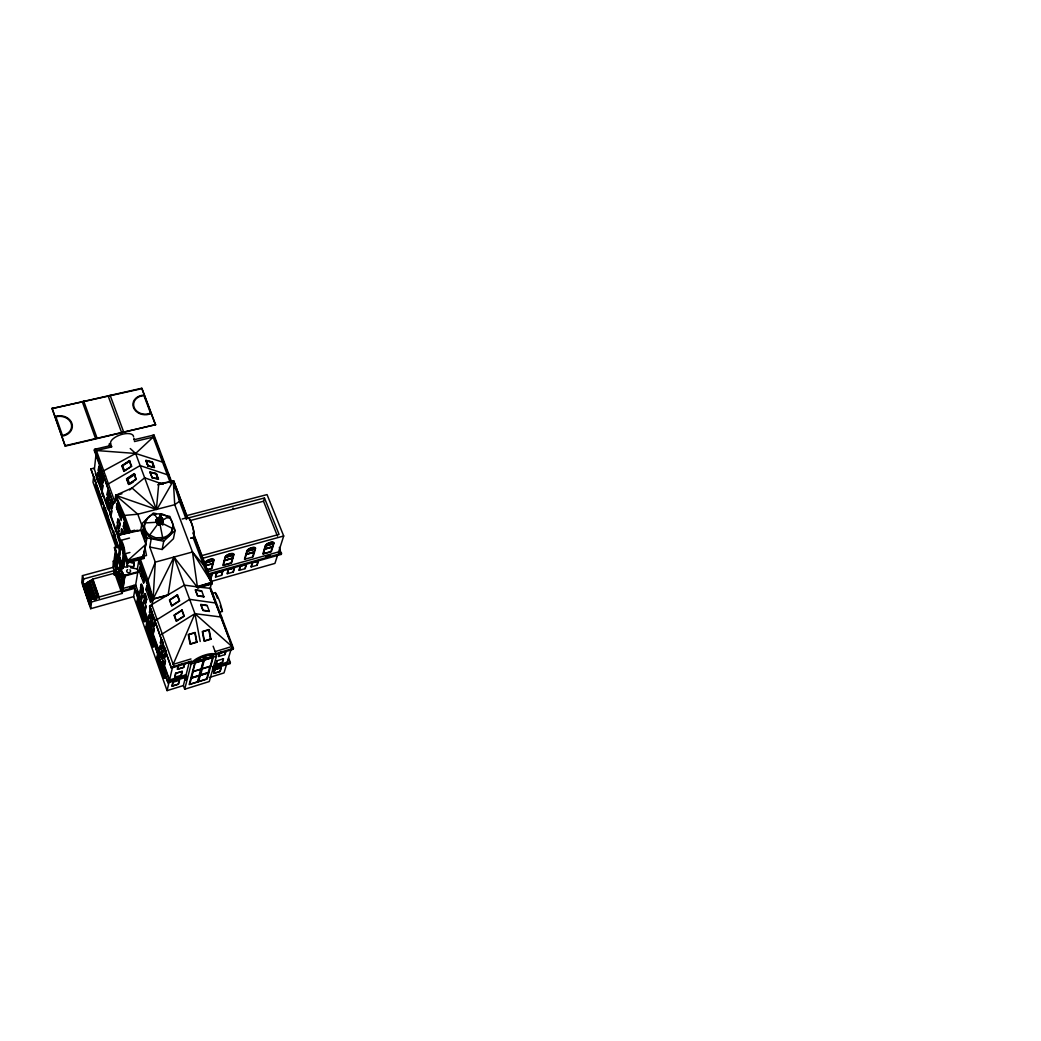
<?xml version="1.0" encoding="UTF-8"?>
<svg xmlns="http://www.w3.org/2000/svg" width="1041" height="1041" viewBox="0 0 1041 1041"><rect width="100%" height="100%" fill="white"/><g stroke="black" fill="none" stroke-linecap="round" stroke-linejoin="round"><path stroke-width="1.5" d="M158.805 523.506C154.549 522.764 164.361 514.788 158.609 517.806C158.505 521.71 161.836 519.836 160.392 516.961C159.833 517.78 156.28 518.21 156.293 520.448L156.644 522.257L157.764 522.504M159.95 516.83L160.652 523.935L157.334 523.259M160.652 523.935L159.585 523.883L160.015 519.98M160.054 518.535C159.429 513.434 164.01 526.108 159.689 522.985L162.305 522.803L160.314 516.765L158.063 523.714L158.961 523.909L160.184 516.778L163.164 520.214L162.93 521.788L161.915 522.322L161.849 521.203M156.553 519.277C162.604 516.765 158.635 515.477 163.008 521.034L161.797 521.814M156.592 519.732L158.18 517.689L159.689 517.728L159.976 519.147L158.05 518.132C154.849 522.192 164.374 523.037 161.98 518.47C156.072 515.946 164.985 521.138 162.136 523.129M156.644 522.257C155.955 520.253 160.444 518.717 160.158 516.883C161.641 518.756 158.427 516.336 159.976 519.147L160.613 516.791L160.015 521.749M100.704 471.963L98.778 466.602L98.348 470.428L100.261 475.776L100.587 470.701M100.99 477.702L102.916 483.076L103.293 478.6M109.617 496.518L107.665 491.079L107.197 494.839L109.136 500.266L109.5 495.269M112.649 504.273L112.714 504.937L110.749 499.472L110.385 503.324M118.96 508.476L119.025 509.153L117.269 503.219L118.219 504.976M118.791 520.032L117.932 518.952L117.334 522.92L119.312 528.425L119.767 524.091M162.383 519.537L160.834 518.965L161.563 518.041L160.158 518.431C160.848 515.933 159.117 518.028 161.03 517.715C168.252 523.688 151.01 522.894 158.896 517.403M125.844 527.93L124.217 522.608L123.358 526.434L125.375 532.029L125.922 528.321A3.279 0.651 75.6 0 0 125.128 524.013A3.279 0.651 75.6 0 0 123.905 522.712L125.922 528.321M173.938 666.422L151.934 605.185L153.105 599.056L155.278 562.14L149.761 547.019L151.244 538.717M52.05 408.566L141.797 388.241L155.577 424.65L65.245 446.134L52.05 408.566L140.158 389.048M141.797 572.745L139.923 567.553M162.045 518.171C157.946 516.896 162.851 517.585 159.13 517.546L156.436 519.628L156.501 521.58M159.143 518.158L160.418 517.507C160.782 524.352 155.981 512.237 163.203 520.617M143.098 589.792L141.251 584.613M146.495 599.2L144.634 593.995M151.192 598.484L149.305 593.214M152.129 614.268L151.648 611.223M65.245 446.134L52.076 408.098M155.057 622.284L154.94 620.761M163.112 644.926L163.112 644.093M145.193 536.818L145.259 536.349A3.826 0.794 75.5 0 0 144.452 531.977L144.139 531.131A3.826 0.794 75.5 0 0 143.02 529.687L142.812 530.416A3.826 0.794 75.5 0 0 143.619 534.762L143.931 535.608A3.826 0.794 75.5 0 0 145.193 536.818L142.838 530.181M166.209 653.28L166.196 652.46M158.831 482.777L156.371 509.439L115.733 495.321L114.705 503.076L113.3 503.428L94.354 450.636L94.497 449.361L110.06 445.691M161.563 518.041L159.976 519.147C160.379 514.488 162.149 519.277 158.375 518.626L160.301 517.416C160.952 519.095 161.303 514.54 160.236 514.801M159.65 517.195C160.054 516.05 164.569 521.268 161.199 523.74M160.769 518.145L160.392 516.961M160.457 516.557C161.342 520.734 157.659 515.829 162.617 518.769M160.587 516.922L160.483 518.184M161.004 518.379L159.702 519.082L159.598 517.898M160.574 517.273C161.303 516.648 160.08 522.322 159.117 518.028M161.667 519.082L161.745 521.073L160.249 519.953L159.364 521.697L159.351 519.771L158.219 521.164L159.78 519.966L160.652 521.658L160.639 519.732L162.331 520.097L160.861 518.002M162.331 520.097L160.301 517.416L159.689 518.444L159.976 519.147L160.756 514.866M163.164 520.214L162.93 521.788M156.215 521.216L156.436 519.628M159.247 518.223L158.05 518.899L158.752 520.461M158.323 518.782L157.516 520.227L158.453 520.149L158.219 521.164M156.371 521.97L156.371 520.396L158.713 518.353M158.557 518.991L159.846 517.091M160.002 517.143L160.848 516.974M120.392 542.205L93.963 468.151L90.879 468.905L118.245 547.28M115.694 548.542L113.768 562.218L113.287 560.865L113.04 567.358L82.473 575.634L81.732 582.505L90.697 608.699L133.638 596.636L134.94 588.972M93.638 476.323L93 482.152L115.798 546.33M94.393 469.335L96.279 451.807M90.697 608.699L91.517 601.984L122.226 593.409L121.316 590.833L90.619 599.369L89.877 605.537L82.929 585.237L83.605 578.965L82.473 575.634M89.955 603.923L83.553 584.6L90.515 604.899M102.499 501.124L102.135 504.208L95.434 485.366L95.785 482.243M91.114 601.555L85.193 583.676L91.517 601.984M97.633 477.103L98.049 472.237L100.04 477.793L99.494 482.53L97.516 476.986M98.453 470.532L98.856 466.98M92.129 599.213L86.702 582.791L92.844 579.095L113.807 573.383L114.198 570.637L113.04 567.358M99.416 482.1L99.923 477.676L98.127 472.666M100.196 475.399L100.6 471.859M103.215 477.403C101.602 468.762 99.689 479.094 102.851 482.699L103.267 479.172M109.266 445.197L109.422 443.921L110.554 443.661A12.076 5.374 -18.8 0 1 121.12 434.591A12.076 5.374 -18.8 0 1 133.573 436.621M110.932 524.82L110.528 527.852L103.749 508.763L104.113 505.692M105.31 510.676L105.662 507.826M107.301 494.956L107.73 491.469L109.513 496.414L109.071 499.888M109.279 509.96L109.747 505.197L111.777 510.858L111.179 515.477L109.162 509.83M111.088 515.048L111.66 510.741M112.61 504.833L112.22 508.659L110.281 503.219M113.3 503.428L94.497 449.361M117.021 503.61L116.514 507.383L118.505 512.914L118.908 509.049L117.099 503.987L116.618 507.488L118.427 512.536M117.581 547.722L113.339 535.803L113.95 531.287M115.096 534.358L115.096 537.234M116.566 529.882L117.073 525.171L119.129 530.91M117.438 523.037L117.919 519.615M117.06 555.673L118.219 554.671L117.06 555.673L114.497 547.449L120.639 545.822M120.444 511.521L119.819 510.923L119.208 514.97L121.211 520.526L121.628 516.674L119.806 511.599L119.325 515.087M134.875 530.923L134.627 530.233L117.633 534.684L117.412 536.323L126.95 563.064L143.983 558.457L143.606 555.022L143.983 558.457M114.133 564.834L116.058 550.468M119.234 528.047L119.715 524.651M114.484 562.687L114.822 560.318M115.161 557.781L114.848 559.993L116.527 564.756M115.213 557.547L115.473 555.751L116.865 562.218M115.551 555.491L115.837 553.474L117.438 558.002L117.152 559.993M119.012 530.767L118.401 535.022L116.449 529.739M143.619 534.762L144.139 531.131M143.931 535.608L144.452 531.977M121.524 592.29L115.317 574.827L114.406 575.074L115.2 569.57L121.485 587.397L120.86 591.47M117.49 557.586L117.776 555.582M121.055 532.94L121.563 528.88L122.669 530.598M141.797 388.241L155.512 425.105M116.137 567.371L116.475 565.003M117.945 555.777L115.902 569.987L114.042 564.743M116.111 569.323L115.395 574.918L116.592 574.593L116.982 571.938M116.358 571.184L117.841 560.006A7.495 1.431 75.3 0 1 119.715 560.956A7.495 1.431 75.3 0 1 122.109 568.737M127.731 567.189L122.656 566.838L118.466 555.374L120.366 542.309L121.159 542.101L118.687 535.165L137.373 530.272M120.131 543.909C124.139 547.41 125.623 578.106 119.194 556.271L121.12 544.43L117.633 534.684M116.748 574.762L117.139 572.043M122.304 564.131L119.416 556.219L120.899 546.031M119.234 571.574L120.014 566.33M120.053 566.018L120.014 561.841A7.157 1.366 75.3 0 0 118.14 559.694L117.984 560.188M118.505 577.456L120.626 563.181M118.635 577.599L119.403 572.433L121.485 578.315L120.704 583.454M119.442 572.147L120.222 566.916M120.275 566.629L120.717 563.702L121.159 565.042A7.157 1.366 75.3 0 1 122.018 568.633M125.649 532.445L126.091 528.633A3.292 0.651 75.5 0 1 126.924 528.984A3.292 0.651 75.5 0 1 127.978 532.367M193.184 537.677L203.476 564.951L211.896 584.053L197.777 587.814L173.99 557.039L168.108 595.192L153.105 599.056L138.921 559.694L137.36 569.011L138.193 572.342L123.163 576.467L120.587 569.206L122.916 567.892L118.219 554.671M122.083 564.183L123.84 552.472A4.906 0.924 76.2 0 0 122.903 545.562A4.906 0.924 76.2 0 0 121.12 544.43M119.455 582.231L119.819 579.863M119.546 582.726L119.962 580.032M119.793 583.415L120.196 580.722M122.656 566.838L124.504 553.929A7.079 1.379 75.4 0 0 123.046 544.014A7.079 1.379 75.4 0 0 120.366 542.309M120.587 569.206L122.916 567.892M121.524 578.015L122.317 572.81M121.459 582.296L121.758 580.357L123.358 584.886L123.059 586.825M121.771 579.811L122.07 577.872L123.684 582.413L123.385 584.352M122.487 575.061L122.786 573.097L124.399 577.651L124.087 579.616M123.97 566.473L125.48 556.545M123.163 576.467L120.691 568.503M121.992 589.857L122.331 587.046M124.465 577.261L124.764 575.283M122.226 593.409L125.089 575.022L125.388 575.855M126.95 563.064L127.197 561.463L124.504 553.929L129.943 552.472M126.989 565.744L127.549 562.14M127.822 562.335L127.301 565.666L133.677 567.007L134.263 563.415A3.422 1.47 11.1 0 0 131.999 561.541M123.723 590.39L134.536 587.371L134.367 588.412L123.554 591.431L123.007 588.386M157.672 518.587L159.689 518.444C158.557 516.909 160.535 518.756 160.535 517.104M153.795 436.296L154.003 435.034L133.795 439.796M133.404 566.825L133.951 563.493M156.345 513.655L153.339 513.044L141.862 523.714L140.782 530.233L145.909 544.313L143.216 556.362L142.799 555.243M142.057 533.695L142.747 529.544M133.677 586.486L133.847 585.432L168.004 682.831L184.608 677.704L184.856 676.754L168.226 681.881M144.582 524.261L144.803 522.92A14.262 12.323 3.4 0 1 154.419 513.981L161.771 513.799L168.291 516.804A14.262 12.323 3.4 0 1 172.676 528.555L172.416 529.882M135.473 585.979L137.893 571.509L138.193 572.342M139.806 567.397L139.195 570.975L141.251 576.701L141.875 573.136A3.318 0.664 75.3 0 0 141.095 568.815A3.318 0.664 75.3 0 0 139.806 567.397L141.875 573.136M139.312 571.106L139.884 567.787M144.686 540.956L145.324 537.221M143.216 556.362L147.028 537.872L141.862 523.714M141.186 576.324L141.758 573.018M145.167 618.692L144.165 621.633L137.009 601.542L138.011 595.842M142.201 573.851L141.576 577.417L143.645 583.168L144.27 579.616A3.331 0.664 75.2 0 0 143.489 575.296A3.331 0.664 75.2 0 0 142.201 573.851L144.27 579.616M144.647 621.49L137.503 601.399L137.998 598.549M141.693 577.547L142.266 574.242M148.902 536.102L157.581 524.404L156.892 523.259L158.766 524.937L161.615 523.662L162.982 524.924L161.511 524.013L161.849 523.129L172.676 528.555L171.44 531.574A14.262 12.323 3.4 0 1 163.138 537.585L155.734 537.807L149.136 534.775A14.262 12.323 3.4 0 1 144.79 522.946L156.801 522.27L157.816 523.389M139.429 594.411L140.054 589.935L142.175 595.868L141.407 600.176L139.299 594.255M141.121 584.456L140.522 587.944L142.565 593.656L143.177 590.182A3.292 0.651 75.1 0 0 142.409 585.914A3.292 0.651 75.1 0 0 141.121 584.456L143.177 590.182L142.487 593.279L140.626 588.074L141.199 584.847L143.059 590.052M138.323 602.921L138.947 598.523M154.185 515.321L154.419 513.981L157.698 519.329M143.58 582.778L144.165 579.486M141.329 599.733L142.044 595.712M140.21 608.204L140.912 604.261M141.277 605.68L140.288 608.634L141.042 604.418M157.009 521.892L156.866 523.428M144.504 593.838L143.879 597.287L145.935 603.025L146.573 599.59A3.305 0.664 75.1 0 0 145.792 595.309A3.305 0.664 75.1 0 0 144.504 593.838L146.573 599.59M142.37 613.097L143.944 617.521L141.355 611.77L142.123 607.554M143.996 597.43L144.582 594.216L146.456 599.46L145.87 602.648M141.485 611.913L142.201 607.983M143.242 604.717L143.97 600.722M146.716 586.278L148.811 592.082A3.344 0.677 75.1 0 0 148.03 587.762C144.569 580.774 151.192 599.785 148.004 587.879A3.344 0.677 75.1 0 0 146.716 586.278L146.078 589.805L148.16 595.595L148.694 591.952M146.195 589.935L146.794 586.669M159.429 525.002L161.212 524.3M160.119 524.742L162.89 538.913M143.372 617.235L144.1 613.318L142.669 609.323M143.45 617.664L144.231 613.474L142.643 609.037M145.154 610.078L145.896 606.096M149.175 593.058L148.525 596.558L150.607 602.362L151.27 598.874A3.344 0.677 75.1 0 0 150.49 594.554A3.344 0.677 75.1 0 0 149.175 593.058L151.27 598.874M148.642 596.688L149.253 593.435L151.153 598.744L150.542 601.984M144.165 621.633L145.206 616.038M228.682 658.094L230.373 662.623L212.715 668.062L213.6 670.482L212.039 671.835L209.267 681.556L184.686 689.233L187.172 679.539L185.454 680.059L187.406 678.576L191.141 663.963L190.529 662.245L171.401 668.075L149.644 605.836L184.387 585.133L198.935 587.098M154.315 641.79L153.209 647.242L145.961 626.877L147.015 621.321M187.549 518.6L173.665 480.812L157.751 484.794M153.274 645.615L146.547 626.708L147.08 623.923M149.592 612.407L150.19 609.245L152.09 614.528L151.479 617.677M148.486 619.382L149.24 615.426M168.043 518.145L168.291 516.804L163.45 519.719M147.249 628.1L147.991 624.223L149.423 628.27L147.913 623.793L147.119 627.944L149.826 633.722M149.761 547.019L162.149 549.492L163.736 541.216L175.109 530.429L169.878 516.414L160.861 514.579M148.238 625.003L147.705 627.775L149.292 632.238M150.411 624.782L151.179 620.852M149.149 633.462L149.657 630.898M149.227 633.891L150.034 629.766M152.493 620.371L153.118 617.235M160.262 517.989L158.726 517.494M151.439 634.151L150.906 636.897L152.441 643.052L150.307 637.066L151.127 632.954L152.728 637.456M150.451 637.222L151.205 633.383M154.393 625.667L155.018 622.544M152.363 642.609L153.131 638.797M152.441 643.052L153.261 638.953M175.109 530.429L173.431 538.744L162.149 549.492M154.068 645.706L154.628 642.974M158.466 653.175L157.607 657.235L164.972 677.925L164.231 678.159L156.866 657.457L157.725 653.397M160.496 642.883L161.147 639.812L163.073 645.173L162.487 648.621L160.379 642.739L161.082 639.421A3.357 0.677 74.8 0 1 161.849 639.734M159.442 650.209L160.262 646.37L162.227 651.887L161.407 655.7M158.713 656.246L158.141 658.94L158.87 658.719M213.548 560.383L213.626 560.032A4.333 1.614 -21 0 0 210.009 559.577A4.333 1.614 -21 0 0 205.611 562.244L205.506 562.608M158.271 659.096L158.805 656.598M162.422 648.244L163.073 645.173A3.357 0.677 74.8 0 0 163.086 643.507M160.21 664.548L160.756 662.063M160.874 662.31L160.301 664.991L161.615 662.089M163.567 651.185L164.231 648.14M162.526 659.239L163.359 655.44M161.537 668.387L162.344 664.652M165.493 656.572L166.17 653.527M164.491 664.757L165.337 660.97M163.476 673.852L164.036 671.393M164.452 670.326L163.554 674.295L164.894 671.419M164.231 678.159L165.129 674.178M159.364 521.697L159.78 519.966M171.401 668.075L149.644 605.836M185.48 677.223L183.372 685.564L167.081 690.625L169.345 680.905L169.826 682.271M172.637 666.774L169.566 679.955L135.629 584.886L123.033 588.438M158.896 517.858L160.444 517.169L159.715 517.806L161.42 518.548L160.73 518.782M173.105 682.349L172.246 686.006L178.271 684.132L179.169 680.476M174.992 677.079L175.877 673.345L182.006 671.471L181.082 675.206M178.349 666.149L177.621 669.155L183.593 667.333L184.335 664.327M204.53 565.042L205.051 562.908A4.776 1.783 -21 0 1 210.048 559.394A4.776 1.783 -21 0 1 213.925 560.448L211.883 568.581L206.014 570.208M212.559 564.014L211.44 568.49L206.756 569.804M187.406 678.576L186.066 674.867L189.41 661.66M210.803 578.302L211.804 574.32M211.076 578.354L212.156 574.085L208.33 575.166M156.983 509.283L173.313 480.89L174.732 504.703L192.494 551.99L211.687 582.466L210.126 588.607L232.703 648.53M211.896 584.053L212.039 582.361L193.145 532.341M215.773 576.844L216.801 572.862L222.514 571.249L221.46 575.231M194.81 662.844L189.15 684.627L207.107 679.044L213.223 657.222M193.014 671.289L195.201 662.883L203.372 660.384L201.108 668.803M225.025 557.312L222.891 565.445L231.596 563.012L233.796 554.892A4.724 1.757 -21.3 0 0 230.022 553.812A4.724 1.757 -21.3 0 0 225.025 557.312L233.796 554.892M160.314 518.08L161.004 517.39M158.154 523.818L158.805 522.803M197.972 681.881L204.973 655.947A10.891 3.526 -21.4 0 1 213.952 656.025L194.29 662.024A10.891 3.526 -21.4 0 1 204.947 655.947M227.445 573.552L228.526 569.57L234.199 567.97L233.106 571.951M201.993 668.517L204.27 660.124L212.715 657.548L210.36 665.941M107.77 491.222L109.045 493.096M110.867 499.615L112.142 501.515M239.326 570.169L240.458 566.187L246.092 564.599L244.947 568.581M216.476 656.22L191.141 663.963A13.572 4.385 -21.4 0 1 205.207 654.932A13.572 4.385 -21.4 0 1 216.476 656.22L212.312 670.885L213.6 670.482M246.782 551.17L244.466 559.303L253.054 556.909L255.435 548.776A4.684 1.744 -21.6 0 0 251.766 547.683A4.684 1.744 -21.6 0 0 246.782 551.17L255.435 548.776M245.012 558.952L246.288 554.476L253.952 552.342L252.638 556.818M217.205 660.801L216.138 664.548L222.084 662.714L223.177 658.966M220.744 652.082A3.448 1.119 -21.6 0 0 219.534 653.306L218.597 656.559L224.999 654.594L225.949 651.341A3.448 1.119 -21.6 0 0 225.949 651.041M218.922 656.351L219.794 653.332M277.492 536.128L263.516 501.241L264.453 497.975L188.018 518.028M224.752 654.568L225.637 651.549M251.31 566.746L252.482 562.765L258.077 561.19L256.88 565.172M227.706 663.442L227.224 662.193L231.206 648.933M215.851 654.529L233.145 649.259L233.431 648.309L210.855 588.399L200.536 587.319M265.286 545.926L262.826 554.059L271.324 551.691L273.861 543.545A4.645 1.731 -21.9 0 0 270.283 542.452A4.645 1.731 -21.9 0 0 265.286 545.926L273.861 543.545M212.442 669.025L230.087 663.572L230.373 662.623M126.208 528.776L127.9 532.289M277.804 554.437L274.941 563.402L210.842 581.529M279.443 553.955L278.624 551.899L283.699 535.998L267.043 494.592L185.519 515.92M160.353 517.104L159.859 517.963L160.197 517.195M208.877 574.71L281.369 554.359L279.339 547.397M156.723 522.309L160.184 517.572M160.119 518.249C158.779 515.724 163.736 518.587 162.11 520.123M168.525 594.697L153.105 599.056L148.004 580.331L155.278 562.14L192.494 551.99L203.476 564.951M161.849 519.667L161.251 520.396L160.639 519.732M163.086 520.981C162.214 524.261 156.631 523.805 156.371 520.396M157.516 520.227L159.104 519.42L157.451 519.108L158.479 518.431M159.989 517.286L157.777 518.626M160.366 517.663L159.637 517.351M160.561 517.832L160.939 517.247L159.624 517.585M161.108 518.795L161.797 518.808M156.736 518.912L156.293 520.448M162.851 520.279L162.396 518.548M161.199 639.59L161.876 639.955M164.283 647.918L164.972 648.296M158.752 521.502L159.546 519.888M153.105 599.056L173.99 557.039L194.94 613.67L200.197 641.464M178.414 665.915L178.531 665.693A3.214 1.041 -21.1 0 1 180.119 664.535M219.872 653.097L220.002 652.876A3.162 1.028 -21.6 0 1 220.913 652.108M160.743 518.015L160.587 517.637M161.797 523.298L162.825 522.153M160.08 517.65L160.262 516.974M160.405 523.089L159.702 523.584M156.84 520.253L157.568 518.119M158.284 518.145C155.265 522.634 165.402 521.476 160.991 518.028L162.266 518.991M125.31 553.708L127.757 560.539L145.909 544.313M157.803 520.734L158.453 520.149M129.591 489.986L144.66 477.819L163.203 484.312M98.934 466.537L100.131 468.541M160.808 520.019L161.238 518.457M160.457 519.862L161.394 520.435M157.087 518.626L158.18 517.689M158.05 518.132L158.726 517.832M173.313 480.89L179.468 501.333L174.732 504.703L137.802 514.215L124.582 515.425L115.733 495.321L132.038 488.008L156.371 509.439L135.642 453.46L130.242 448.541M145.961 460.76L152.311 462.165L153.951 467.396L152.064 462.334L145.961 460.76L147.848 465.848L154.51 467.552L152.415 461.944L145.883 460.265L147.978 465.9M147.848 465.848L154.198 467.227M156.319 473.798L149.917 472.484L156.319 473.798L157.933 479.094L156.02 474.006M158.232 478.886L151.83 477.598L158.544 479.211L156.436 473.564L149.904 471.937L152.012 477.611M122.161 465.821L129.748 461.124L122.161 465.821L124.452 471.053L122.591 465.952M124.022 470.935L131.621 466.238L129.461 460.551L121.797 465.717L123.866 471.391L131.621 466.238M126.859 478.912L134.055 474.084L135.031 474.358L127.848 479.185L126.859 478.912L128.746 484.052L129.735 484.325L127.848 479.185M128.746 484.052L135.942 479.224L134.055 474.084M130.932 483.518L133.326 481.905M159.976 523.532L161.602 523.298M161.459 523.623L160.249 523.883M160.9 520.357L159.208 520.409L158.297 519.16M158.323 520.162L161.004 520.708M157.79 518.132L159.247 517.624M157.399 519.667L159.078 519.017L158.219 519.004M209.397 677.47L224.01 672.928L226.938 663.143L227.406 664.405M211.687 582.466L197.4 586.89L192.494 551.99M197.777 587.814L212.065 583.376M190.828 678.172L208.916 672.564M192.533 671.601L210.763 665.993M167.731 680.515L186.066 674.867M212.247 666.8L227.224 662.193M178.206 678.172L182.643 676.806M214.966 666.839L219.456 665.459M190.971 658.953L173.196 664.353L194.94 613.67L221.681 617.118M215.084 651.627L231.935 646.5L194.94 613.67L160.171 635.218M162.136 667.984L161.394 668.218L162.266 664.223L163.905 668.803M171.622 667.138L191.726 661.009M214.303 654.138L233.431 648.309M219.534 653.306L225.949 651.341M156.866 657.457L157.607 657.235M219.508 612.264L222.397 611.418L220.211 605.628M216.398 603.103L189.644 599.343L155.031 620.878A3.331 0.664 74.9 0 1 155.135 622.674L154.458 626.044L152.376 620.241L153.04 616.845A3.331 0.664 74.9 0 1 153.534 616.727M149.449 606.838L151.739 606.187M212.416 593.435L215.292 592.602A17.307 4.06 74.8 0 1 222.397 611.418M196.268 586.838L212.039 582.361M208.33 571.561L278.624 551.899M265.806 556.428L270.478 555.126M207.575 574.111L281.708 553.318M205.051 562.908L213.925 560.448M121.485 587.397L122.409 587.15M264.323 549.128L272.859 546.759M224.192 560.526L232.924 558.093M245.871 554.385L254.498 551.977M205.741 565.705L213.119 563.649M118.466 555.374L119.78 555.022M202.123 555.53L279.079 534.397L264.453 497.975M203.125 558.184L283.699 535.998M83.033 584.261L86.65 583.272M82.981 584.756L85.141 584.157M123.267 575.764L138.31 571.639M83.605 578.965L114.198 570.637M190.984 538.067L193.834 537.299A10.631 2.485 75.3 0 0 192.351 525.731A10.631 2.485 75.3 0 0 187.874 517.715M127.757 560.539L146.508 555.478L145.154 548.698M127.197 561.463L144.257 556.844M190.841 538.106L193.834 537.299A10.657 2.485 75.3 0 0 191.986 524.248A10.657 2.485 75.3 0 0 187.276 517.976M114.406 548.165L115.46 547.891M182.149 519.03L187.848 517.52M120.665 540.409L129.487 538.08M113.339 535.803L117.984 547.618M190.373 520.5L263.516 501.241M160.314 516.115L160.834 517.182M160.275 516.323L160.418 515.516M160.379 516.674L161.108 516.427M109.773 523.545L110.528 523.35M107.184 516.128L107.939 515.933L106.442 511.743M107.783 517.95L108.537 517.754M103.749 508.763L104.503 508.581M105.193 510.545L105.948 510.35M113.456 502.204L114.861 501.853L95.876 449.035M129.214 532.745L115.733 495.321L121.953 493.759M173.535 481.502L182.162 505.353M168.824 474.332L167.289 474.722L140.145 465.6L107.145 484.612M98.583 492.12L97.685 487.852M99.429 494.475L101.471 498.483M95.434 485.366L102.187 502.621M104.178 476.349L105.57 476.01M164.075 461.723L162.539 462.1L135.642 453.46L96.423 450.532L111.738 446.914L110.554 443.661M102.434 471.495L135.642 453.46L153.131 437.142L134.445 441.553M111.556 446.433L110.424 446.706L109.422 443.921M94.354 450.636L95.746 450.311M65.271 445.678L155.577 424.65M118.687 535.165L140.782 530.233L134.081 531.131M159.052 519.225L158.258 519.784M161.693 522.842L162.448 520.747M160.652 521.658L160.483 520.812L159.065 520.76M160.769 523.623L157.321 522.933M160.236 483.271L171.739 481.775M161.693 519.303L160.861 519.381L161.667 519.706M160.834 518.965L161.615 518.912M158.792 524.781L159.468 524.833M209.072 611.106L203.06 610.234L201.004 604.743L207.016 605.641M203.607 596.519L197.595 595.582L195.565 590.13L201.577 591.106M130.476 567.709L137.477 569.024M130.932 562.66L134.263 563.415M147.028 537.872L163.736 541.216M158.375 518.626L159.156 518.821M160.184 517.403L161.316 517.728M161.173 518.535L161.902 518.991M160.782 519.563L161.511 520.071M115.733 495.321L137.802 514.215L142.057 525.887M156.762 522.66L157.503 523.415M162.11 520.617L161.485 519.81M102.096 474.123L103.293 478.899M161.251 520.396L161.745 521.073M162.643 519.121L163.034 519.836M156.332 521.593L156.983 522.881M120.418 511.287L120.691 512.003M122.422 529.986L121.641 529.14L122.929 533.083M150.893 609.336L151.413 610.494A3.318 0.664 75 0 0 151.153 609.675M160.9 520.643L161.251 521.437M279.6 549.921L281.369 554.359M117.971 504.182L118.7 506.447M120.678 511.808L120.925 512.614M99.923 467.734L98.999 466.186L100.626 471.573L100.157 468.476M108.576 491.625L108.824 492.276M111.673 500.044L112.571 503.076M118.778 519.849L119.507 522.088M154.081 617.86L154.575 619.239M162.136 640.488L162.851 642.661M233.041 508.021L233.483 509.14M173.665 480.812L187.419 517.182M193.145 533.395L211.87 583.038M215.292 592.602L217.478 598.393M200.054 552.745L209.228 577.052M179.468 501.333L186.326 519.511M154.003 435.034L171.492 481.384M154.354 437.793L159.39 451.143M161.069 455.594L170.594 480.838M210.594 589.401L229.202 638.784M230.334 641.776L233.145 649.259M152.48 435.398L170.477 483.193M228.395 659.057L230.087 663.572M146.208 460.59L148.095 465.678M150.216 472.276L152.129 477.39M213.132 646.188L216.424 655.023M133.847 438.183L134.393 439.666M160.392 514.514L160.678 515.308M160.262 514.683L161.069 516.648M110.112 395.255L123.697 432.08M108.056 395.71L121.628 432.562M129.305 461.007L131.192 466.108M123.827 554.007L124.373 555.491M142.916 529.882L145.259 536.349M184.361 675.401L185.701 679.109M184.127 676.351L185.454 680.059M83.709 401.097L97.112 438.274M124.582 515.425L130.593 532.068M140.405 559.29L148.004 580.331M82.2 401.436L95.603 438.625M115.577 496.518L128.42 532.185M138.739 560.826L152.897 600.163M183.372 685.564L184.686 689.233M119.728 511.222L121.732 516.791L121.628 515.516M126.091 528.633L127.614 532.849M117.841 519.238L119.832 524.768M121.472 529.179L122.968 533.343M101.432 473.889L103.371 479.276M107.067 497.78L108.889 502.868L108.342 507.201L106.533 502.139L106.989 497.351L109.006 502.998L108.42 507.644L106.416 502.022M95.343 473.525L108.316 509.895M109.943 514.436L116.969 534.137M137.061 590.455L139.715 597.885M141.316 602.349L145.558 614.255M146.091 615.738L161.225 658.172M162.851 662.727L168.798 679.396M138.765 595.855L139.806 598.744M140.834 601.633L144.946 613.188M147.275 619.929L149.891 627.242M151.466 631.64L154.068 638.953M158.831 652.187L160.418 656.65M96.306 477.546L97.867 481.918M101.498 492.12L103.059 496.492M134.367 588.412L168.004 682.831M159.416 660.228L161.03 664.757M140.782 608.504L138.206 602.765L140.288 608.634M90.879 468.905L118.934 547.722M133.651 596.558L167.081 690.625M118.114 555.387L122.812 568.594M114.497 547.449L117.165 554.957M115.72 552.888L117.607 558.184M124.569 577.846L122.669 572.498L120.951 584.521L122.812 589.818M117.841 560.006L122.435 572.966L120.782 583.897L116.241 571.054M115.382 555.295L117.256 560.592M122.304 574.866L124.204 580.214M115.083 557.39L116.956 562.674M121.953 577.221L123.853 582.609M117.047 565.562L121.602 578.458M117.112 565.953L119.208 571.873M114.731 559.863L116.605 565.133M121.602 579.616L123.528 585.068M114.354 562.569L116.215 567.826M121.29 582.101L123.176 587.514M114.406 562.856L116.137 567.722M117.763 573.669L120.275 581.229M122.851 589.44L123.554 591.431M116.592 574.593L122.161 590.117M113.807 573.383L114.406 575.074M92.844 579.095L99.363 597.95M92.779 579.72L99.285 598.549M91.595 580.032L97.607 597.43M91.556 580.436L97.555 597.82M89.747 580.93L96.24 599.772M89.695 581.412L95.694 598.796M88.303 581.789L94.302 599.187M88.238 582.374L94.237 599.759M86.702 582.791L92.194 598.744M120.951 512.484L121.159 513.317M122.682 530.468L123.437 533.617M119.038 520.513L119.299 521.281M160.249 519.953L160.483 520.812M165.727 650.235L166.105 651.77M121.198 513.252L121.42 514.085M109.071 493.031L109.578 495.399M102.825 475.789L103.332 478.144M160.197 515.581L160.314 516.375M100.378 469.283L100.548 470.09M121.368 514.072L121.602 514.905M118.648 506.447L118.882 507.266M123.098 532.055L123.358 533.473M119.455 522.088L119.689 522.907M160.613 517.351L160.887 518.197M112.493 502.998L112.675 503.818M121.524 514.827L121.706 515.659M118.804 507.188L118.999 508.021M119.611 522.829L119.793 523.649M133.964 563.233L133.938 562.999A3.136 1.353 11.1 0 0 131.908 561.646M184.361 664.106L184.348 663.924A3.214 1.041 -21.1 0 0 183.71 663.624M103.254 478.014L103.384 478.795M112.597 503.688L112.727 504.456M118.908 507.878L119.038 508.672M119.715 523.506L119.845 524.287M151.309 413.381A11.893 9.785 6.2 0 1 133.495 407.512A11.893 9.785 6.2 0 1 144.4 395.138M55.017 416.465A12.557 10.28 1.7 0 1 71.868 423.284A12.557 10.28 1.7 0 1 61.94 436.179M129.93 569.817A1.913 1.666 -0.4 0 1 129.917 572.277A1.913 1.666 -0.4 0 1 127.119 572.056A1.913 1.666 -0.4 0 1 127.614 569.635M120.405 550.572A1.9 1.64 0.2 0 1 120.275 547.722M172.702 526.694A14.249 12.31 3.4 0 1 154.263 538.835A14.249 12.31 3.4 0 1 147.184 519.459M150.398 608.556A3.318 0.664 75 0 0 150.125 608.855L149.475 612.264L151.544 618.055L152.207 614.658A3.318 0.664 75 0 0 151.687 611.171M154.081 617.677A3.331 0.664 74.9 0 1 154.628 619.187M162.422 641.022A3.357 0.677 74.8 0 1 162.917 642.687M164.946 648.075A3.357 0.677 74.7 0 0 164.166 647.749L163.45 651.041L165.558 656.949L166.287 653.683A3.357 0.677 74.7 0 0 166.183 651.874M165.779 650.196A3.357 0.677 74.7 0 1 166.013 651.041M175.317 488.398A2.941 0.677 75.7 0 1 175.578 488.867M175.291 488.177A3.214 0.742 75.7 0 1 175.578 488.671M178.271 665.746A3.513 1.132 -21.1 0 0 178.076 666.123L177.295 669.363L183.854 667.359L184.647 664.119A3.513 1.132 -21.1 0 0 184.374 663.598M178.675 665.329A3.513 1.132 -21.1 0 1 180.002 664.483M181.694 663.807A3.513 1.132 -21.1 0 1 182.526 663.585M181.668 663.911A3.214 1.041 -21.1 0 1 183.125 663.611M179.794 499.264A16.136 3.709 75.5 0 1 181.121 502.087M181.772 503.714A16.136 3.709 75.5 0 1 182.396 505.471A15.94 3.657 75.5 0 0 181.746 503.805M179.794 499.407A15.94 3.657 75.5 0 1 181.108 502.191M161.602 523.089A2.316 2.004 3.6 0 1 158.844 524.586A2.316 2.004 3.6 0 1 157.074 522.166M161.225 523.089A2.329 2.004 3.6 0 1 157.946 523.181M157.555 522.777A2.329 2.004 3.6 0 1 157.295 522.296M144.218 578.939L142.526 573.786L144.218 578.939M100.834 480.135L100.287 484.859L102.278 490.415L102.825 485.718L100.834 480.135M100.912 480.565L100.404 484.976L102.187 489.986L102.708 485.587L100.912 480.565M123.97 523.102L123.476 526.551L125.297 531.639L125.818 528.203L123.97 523.102M122.422 575.465L122.122 577.417L123.723 581.958L124.035 580.006L122.422 575.465M121.407 582.791L121.107 584.717L122.708 589.232L123.007 587.319L121.407 582.791M143.892 600.28L143.111 604.561L145.233 610.507L146.026 606.252L143.892 600.28M149.162 614.997L148.343 619.226L150.49 625.212L151.309 621.009L149.162 614.997M152.025 623.286L151.205 627.476L153.352 633.501L154.185 629.324L152.025 623.286M152.103 623.715L151.335 627.632L153.274 633.058L154.055 629.154L152.103 623.715M160.184 645.94L159.312 650.039L161.485 656.129L162.37 652.056L160.184 645.94M163.281 654.997L162.396 659.07L164.569 665.186L165.48 661.139L163.281 654.997M233.522 554.463L225.598 556.662A4.294 1.601 -21.3 0 1 229.983 554.007A4.294 1.601 -21.3 0 1 233.522 554.463M172.806 682.323L171.882 686.227L178.571 684.158L179.533 680.241L172.806 682.323M175.578 673.319L174.615 677.314L181.381 675.232L182.37 671.237L175.578 673.319M205.519 562.999L204.856 565.731L212.65 563.558L213.34 560.839L205.519 562.999M255.175 548.347L247.355 550.52A4.255 1.588 -21.6 0 1 251.714 547.878A4.255 1.588 -21.6 0 1 255.175 548.347M216.515 572.81L215.422 577.065L221.746 575.283L222.865 571.028L216.515 572.81M191.349 678.212L189.787 684.223L197.465 681.842L199.078 675.817L191.349 678.212M193.145 671.653L191.583 677.691L199.117 675.362L200.744 669.324L193.145 671.653M224.622 560.605L223.438 565.081L231.167 562.934L232.377 558.457L224.622 560.605M225.494 557.416L224.765 560.136L232.481 558.002L233.223 555.269L225.494 557.416M204.465 656.285L203.737 659.031L194.706 661.933L195.929 660.684A10.41 3.37 -21.4 0 1 202.357 657.027L204.465 656.285M228.252 569.518L227.107 573.773L233.379 572.003L234.55 567.748L228.252 569.518M200.223 675.466L198.584 681.491L206.599 678.992L208.291 672.967L200.223 675.466M205.363 656.012L204.622 658.758L213.509 656.194L212.806 655.544A10.41 3.37 -21.4 0 0 207.406 655.492L205.363 656.012M202.24 668.921L200.64 674.828L208.174 672.499L209.84 666.578L202.24 668.921M273.614 543.116L265.871 545.263A4.216 1.575 -21.9 0 1 270.218 542.634A4.216 1.575 -21.9 0 1 273.614 543.116M240.185 566.122L238.988 570.39L245.221 568.633L246.444 564.365L240.185 566.122M247.224 551.275L246.444 553.994L254.056 551.886L254.863 549.154L247.224 551.275M216.918 660.762L215.773 664.783L222.371 662.753L223.555 658.732L216.918 660.762M214.771 669.571L213.639 673.488L220.171 671.471L221.33 667.541L214.771 669.571M215.058 669.597L214.004 673.267L219.885 671.432L220.965 667.775L215.058 669.597M252.221 562.713L250.959 566.981L257.153 565.237L258.428 560.969L252.221 562.713M264.726 549.219L263.373 553.695L270.907 551.6L272.313 547.111L264.726 549.219M265.728 546.018L264.895 548.75L272.43 546.655L273.276 543.923L265.728 546.018M134.198 473.629L126.508 478.795L128.59 484.507L136.306 479.341L134.198 473.629M177.438 594.814L169.449 599.98L171.674 606.083L179.677 600.917L177.438 594.814M177.282 595.283L169.826 600.11L171.83 605.615L179.299 600.787L177.282 595.283M182.045 609.987L174.029 615.166L176.267 621.308L184.296 616.142L182.045 609.987M181.889 610.468L174.407 615.296L176.423 620.839L183.919 616.012L181.889 610.468M150.542 413.069L147.835 413.993A11.256 9.265 6.2 0 1 134.107 407.369A11.256 9.265 6.2 0 1 141.069 396.061L143.97 395.71L150.542 413.069M210.529 639.005L204.413 640.84L202.696 631.744L208.825 629.922L210.529 639.005M210.92 639.226L204.14 641.256L202.305 631.523L209.098 629.506L210.92 639.226M196.567 641.998L190.399 643.845L188.655 634.724L194.836 632.889L196.567 641.998M196.97 642.219L190.126 644.275L188.265 634.503L195.109 632.46L196.97 642.219M134.055 586.33L129.865 587.514L134.055 586.317M64.971 434.774L62.434 435.411L55.928 416.894L58.491 416.374A11.815 9.681 1.7 0 1 71.152 423.427A11.815 9.681 1.7 0 1 64.971 434.774M209.384 611.431L202.956 610.507L200.679 604.405L207.12 605.368L209.384 611.431M203.932 596.857L197.491 595.842L195.24 589.792L201.681 590.833L203.932 596.857M142.682 530.819A4.268 0.885 75.5 0 0 144.92 537.481A4.268 0.885 75.5 0 0 144.504 531.834A4.268 0.885 75.5 0 0 142.682 530.819M179.742 500.148A2.954 0.677 75.6 0 0 179.546 499.407A3.214 0.742 75.6 0 1 179.807 500.148"/></g></svg>
